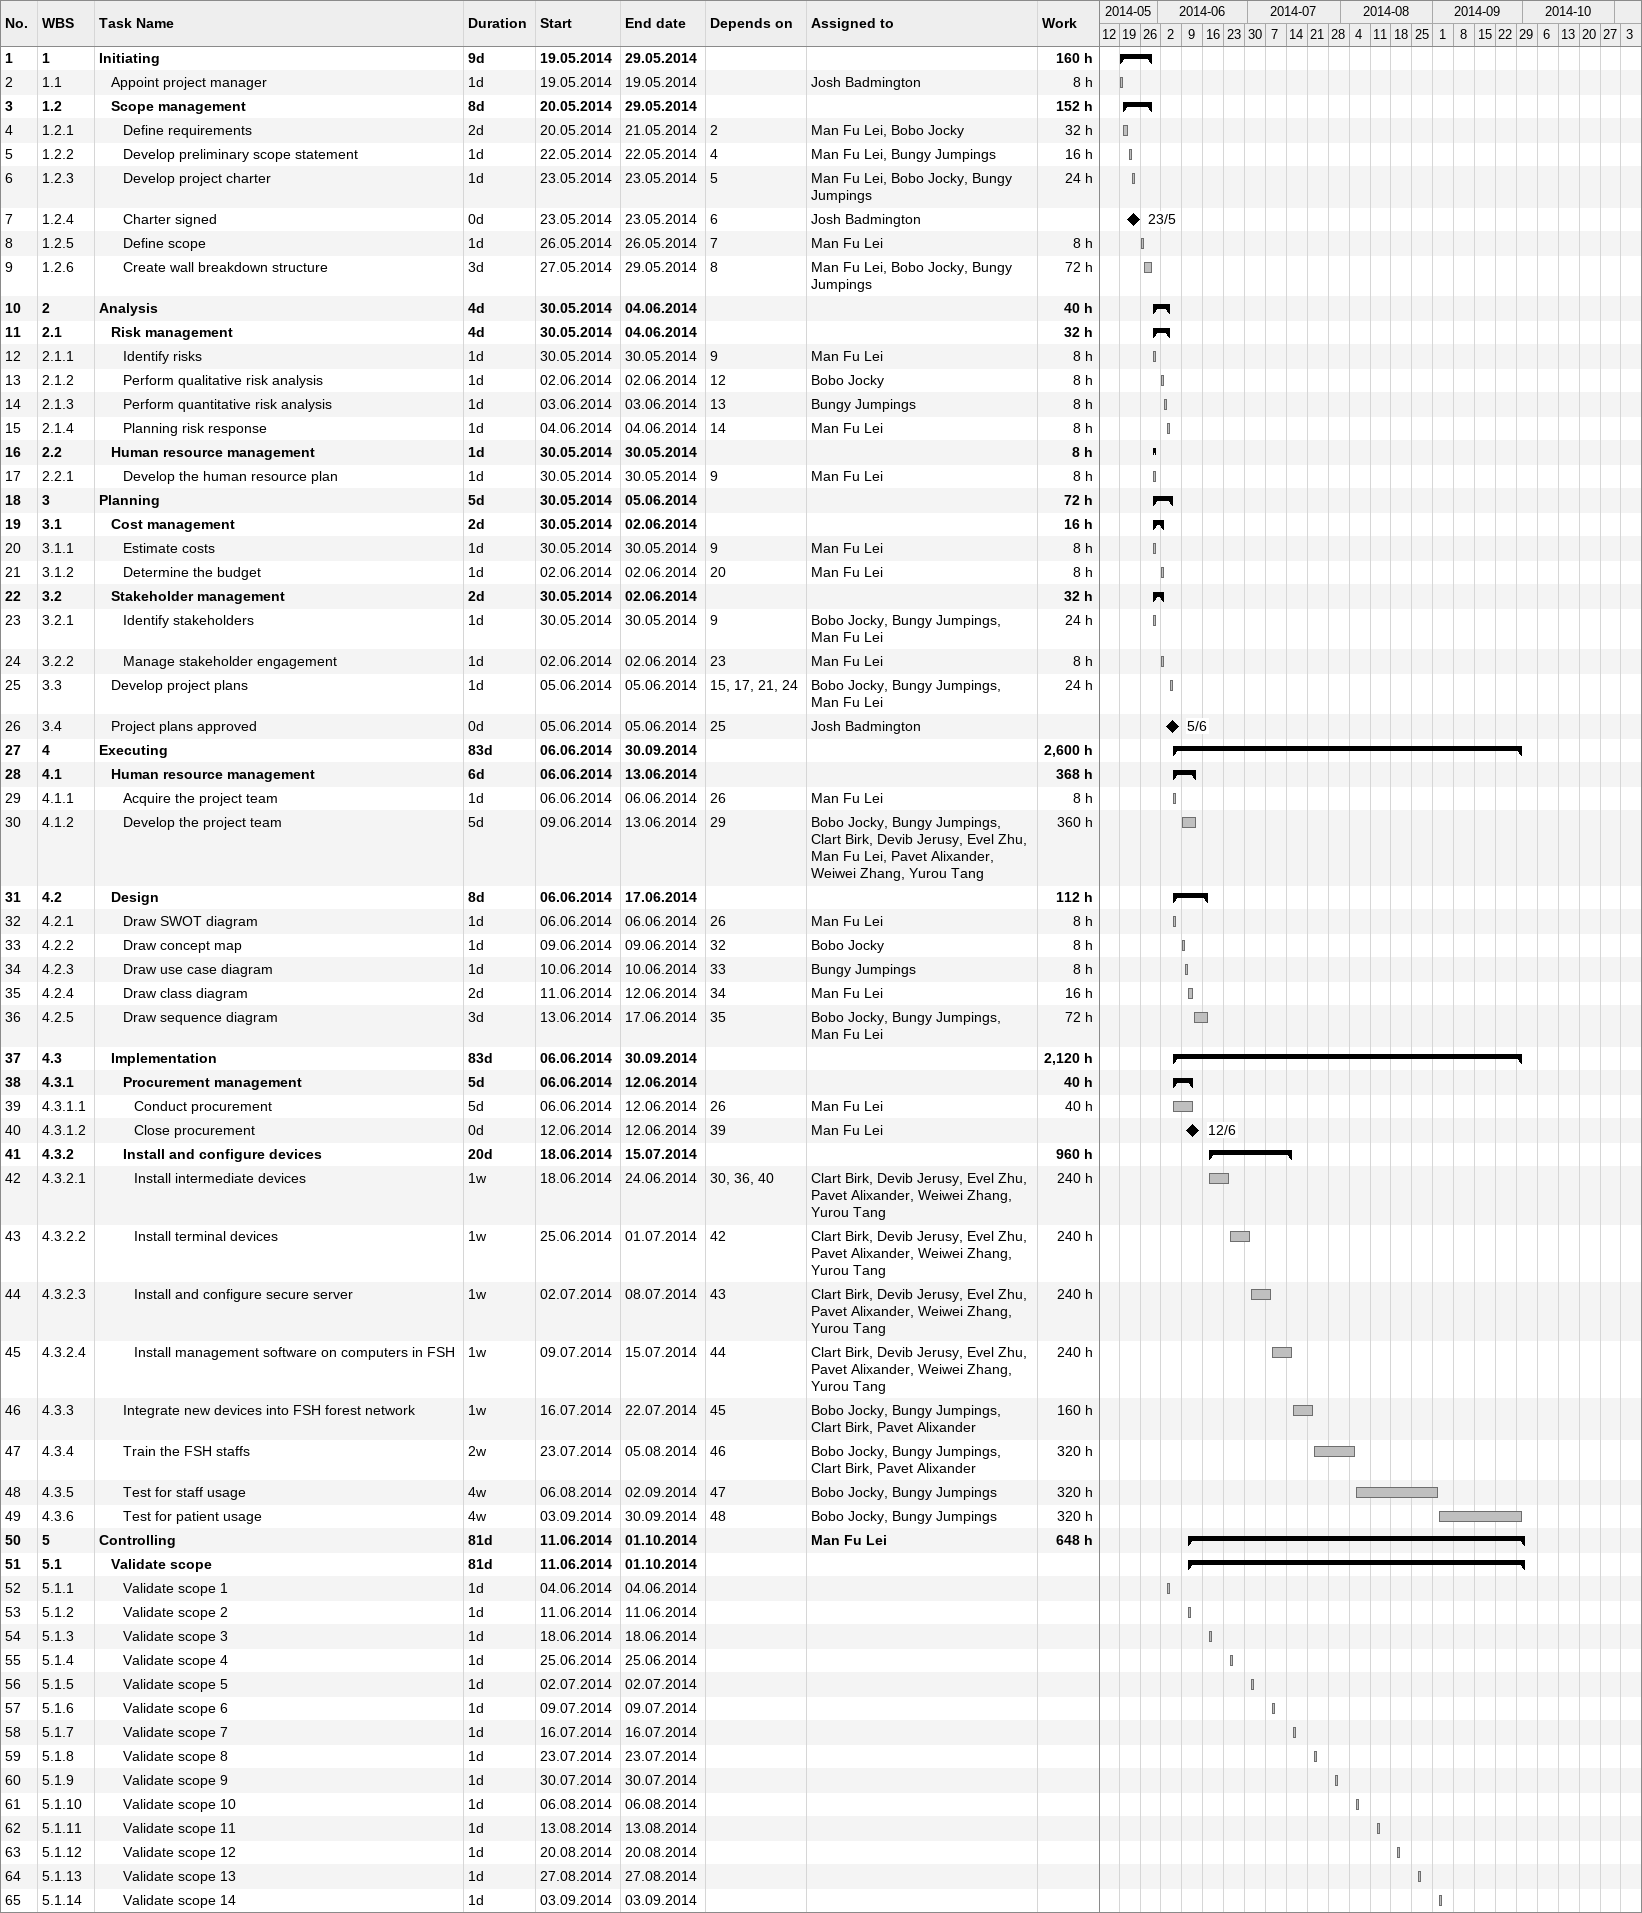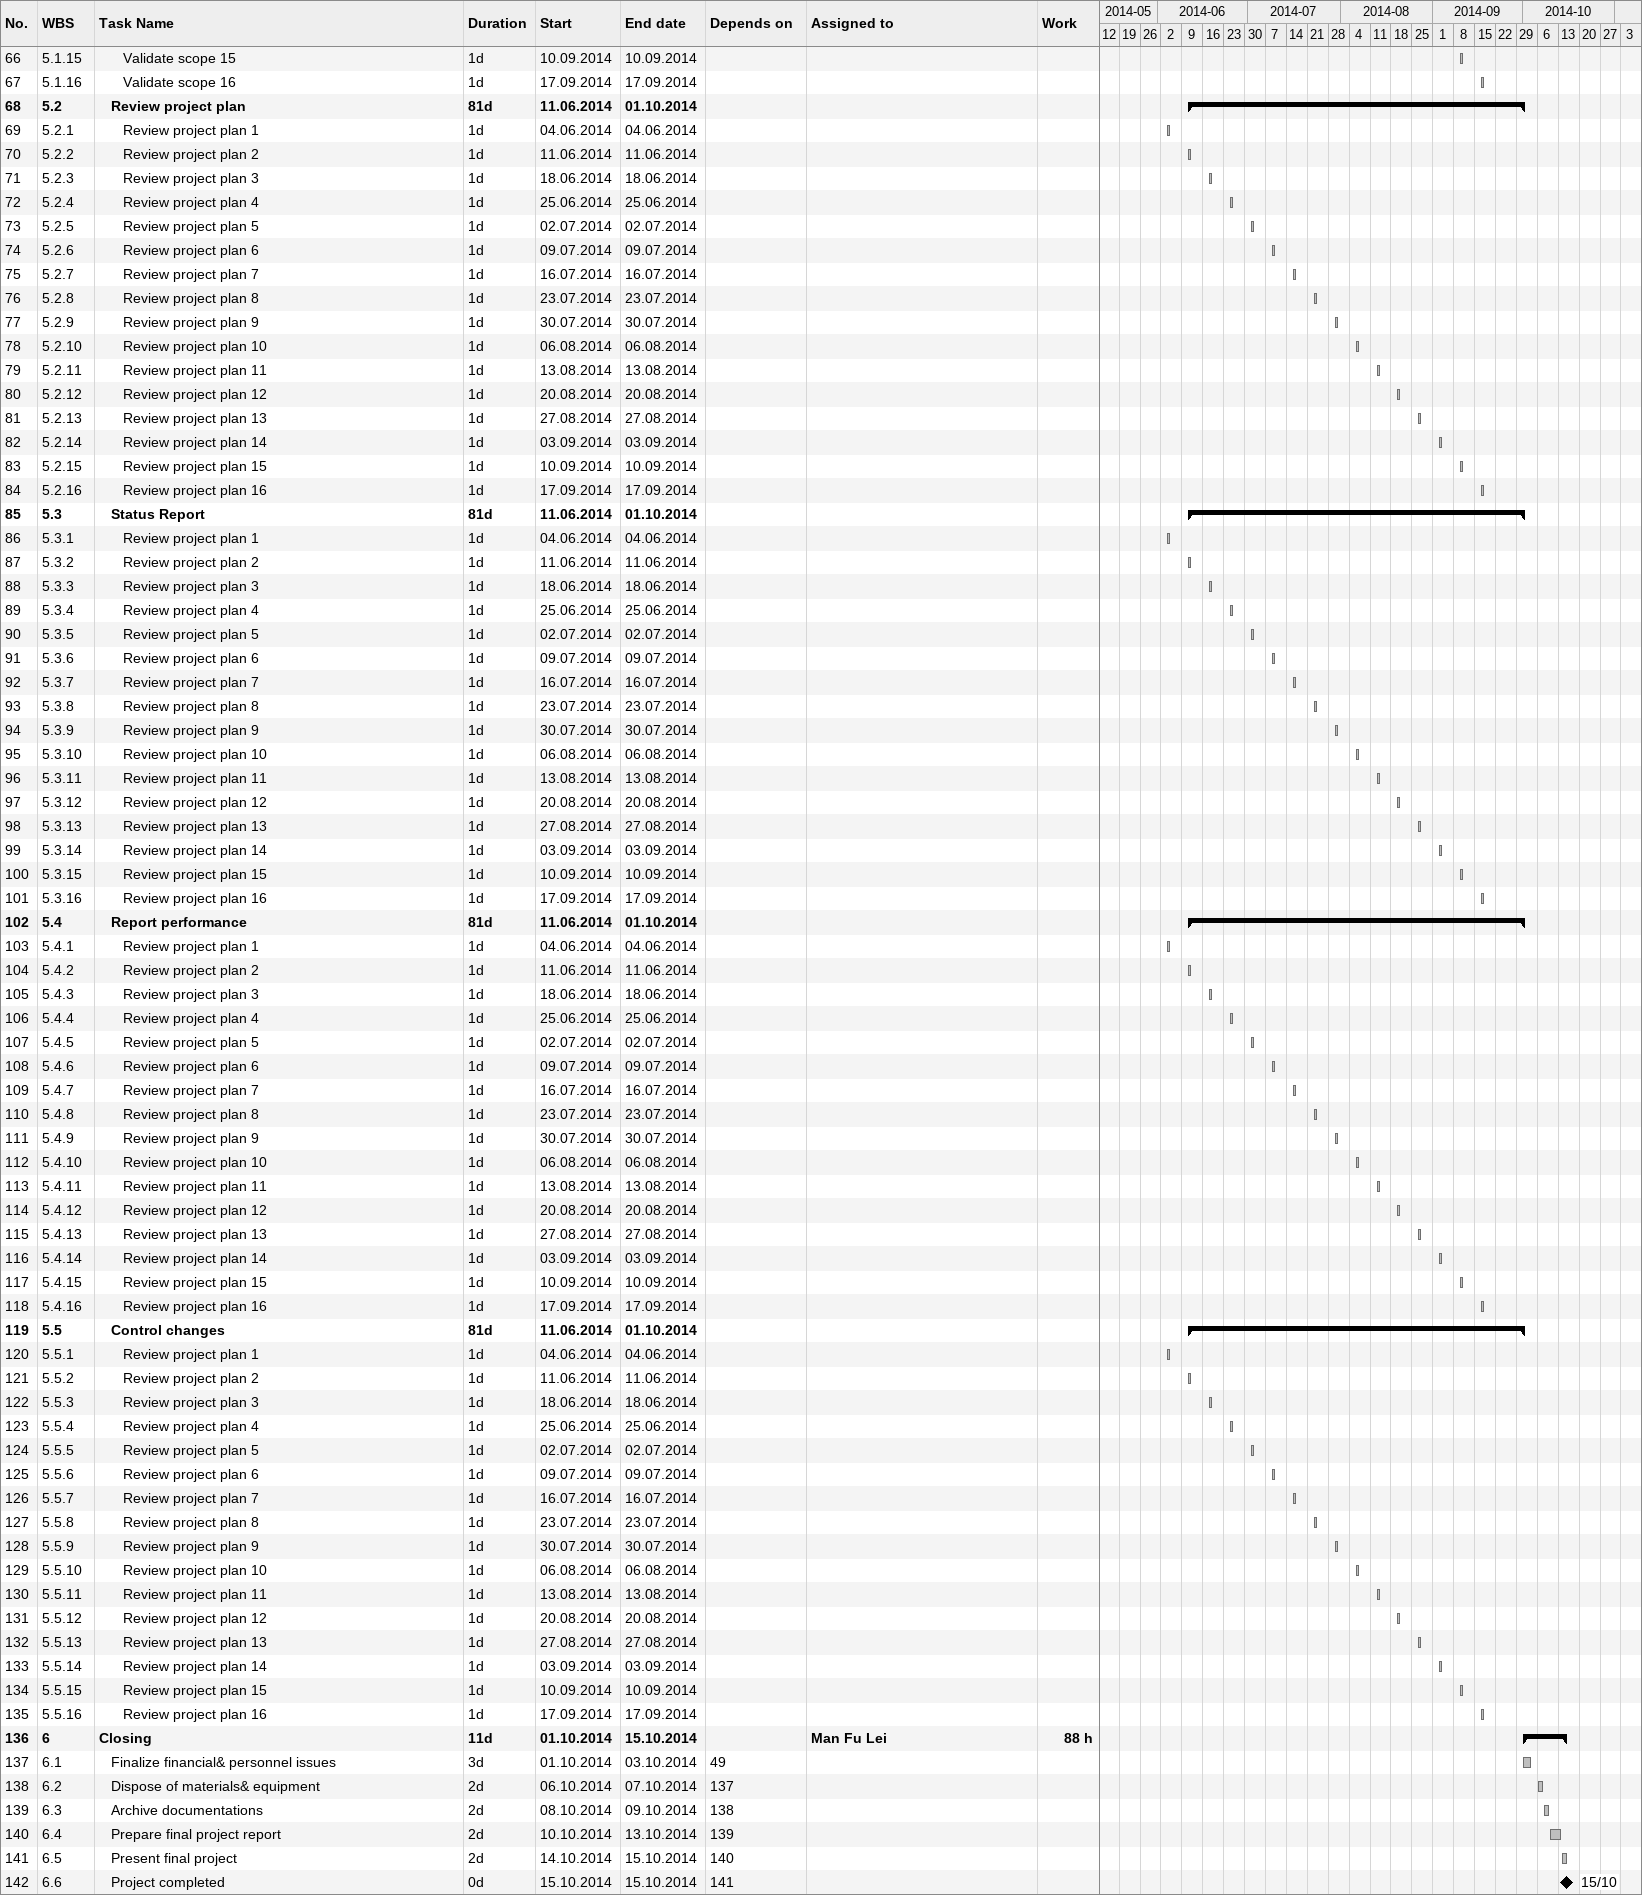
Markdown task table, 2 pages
| ID | WBS | Task | Duration | Start | Finish | Predecessors | Resources | Work (h) |
|---|---|---|---|---|---|---|---|---|
| 1 | 1 | **Initiating** | 9d | 2014-05-19 | 2014-05-29 |  |  | 160 |
| 2 | 1.1 | Appoint project manager | 1d | 2014-05-19 | 2014-05-19 |  | Josh Badmington | 8 |
| 3 | 1.2 | **Scope management** | 8d | 2014-05-20 | 2014-05-29 |  |  | 152 |
| 4 | 1.2.1 | Define requirements | 2d | 2014-05-20 | 2014-05-21 | 2 | Man Fu Lei, Bobo Jocky | 32 |
| 5 | 1.2.2 | Develop preliminary scope statement | 1d | 2014-05-22 | 2014-05-22 | 4 | Man Fu Lei, Bungy Jumpings | 16 |
| 6 | 1.2.3 | Develop project charter | 1d | 2014-05-23 | 2014-05-23 | 5 | Man Fu Lei, Bobo Jocky, Bungy Jumpings | 24 |
| 7 | 1.2.4 | Charter signed | 0d | 2014-05-23 | 2014-05-23 | 6 | Josh Badmington |  |
| 8 | 1.2.5 | Define scope | 1d | 2014-05-26 | 2014-05-26 | 7 | Man Fu Lei | 8 |
| 9 | 1.2.6 | Create wall breakdown structure | 3d | 2014-05-27 | 2014-05-29 | 8 | Man Fu Lei, Bobo Jocky, Bungy Jumpings | 72 |
| 10 | 2 | **Analysis** | 4d | 2014-05-30 | 2014-06-04 |  |  | 40 |
| 11 | 2.1 | **Risk management** | 4d | 2014-05-30 | 2014-06-04 |  |  | 32 |
| 12 | 2.1.1 | Identify risks | 1d | 2014-05-30 | 2014-05-30 | 9 | Man Fu Lei | 8 |
| 13 | 2.1.2 | Perform qualitative risk analysis | 1d | 2014-06-02 | 2014-06-02 | 12 | Bobo Jocky | 8 |
| 14 | 2.1.3 | Perform quantitative risk analysis | 1d | 2014-06-03 | 2014-06-03 | 13 | Bungy Jumpings | 8 |
| 15 | 2.1.4 | Planning risk response | 1d | 2014-06-04 | 2014-06-04 | 14 | Man Fu Lei | 8 |
| 16 | 2.2 | **Human resource management** | 1d | 2014-05-30 | 2014-05-30 |  |  | 8 |
| 17 | 2.2.1 | Develop the human resource plan | 1d | 2014-05-30 | 2014-05-30 | 9 | Man Fu Lei | 8 |
| 18 | 3 | **Planning** | 5d | 2014-05-30 | 2014-06-05 |  |  | 72 |
| 19 | 3.1 | **Cost management** | 2d | 2014-05-30 | 2014-06-02 |  |  | 16 |
| 20 | 3.1.1 | Estimate costs | 1d | 2014-05-30 | 2014-05-30 | 9 | Man Fu Lei | 8 |
| 21 | 3.1.2 | Determine the budget | 1d | 2014-06-02 | 2014-06-02 | 20 | Man Fu Lei | 8 |
| 22 | 3.2 | **Stakeholder management** | 2d | 2014-05-30 | 2014-06-02 |  |  | 32 |
| 23 | 3.2.1 | Identify stakeholders | 1d | 2014-05-30 | 2014-05-30 | 9 | Bobo Jocky, Bungy Jumpings, Man Fu Lei | 24 |
| 24 | 3.2.2 | Manage stakeholder engagement | 1d | 2014-06-02 | 2014-06-02 | 23 | Man Fu Lei | 8 |
| 25 | 3.3 | Develop project plans | 1d | 2014-06-05 | 2014-06-05 | 15, 17, 21, 24 | Bobo Jocky, Bungy Jumpings, Man Fu Lei | 24 |
| 26 | 3.4 | Project plans approved | 0d | 2014-06-05 | 2014-06-05 | 25 | Josh Badmington |  |
| 27 | 4 | **Executing** | 83d | 2014-06-06 | 2014-09-30 |  |  | 2600 |
| 28 | 4.1 | **Human resource management** | 6d | 2014-06-06 | 2014-06-13 |  |  | 368 |
| 29 | 4.1.1 | Acquire the project team | 1d | 2014-06-06 | 2014-06-06 | 26 | Man Fu Lei | 8 |
| 30 | 4.1.2 | Develop the project team | 5d | 2014-06-09 | 2014-06-13 | 29 | Bobo Jocky, Bungy Jumpings, Clart Birk, Devib Jerusy, Evel Zhu, Man Fu Lei, Pavet Alixander, Weiwei Zhang, Yurou Tang | 360 |
| 31 | 4.2 | **Design** | 8d | 2014-06-06 | 2014-06-17 |  |  | 112 |
| 32 | 4.2.1 | Draw SWOT diagram | 1d | 2014-06-06 | 2014-06-06 | 26 | Man Fu Lei | 8 |
| 33 | 4.2.2 | Draw concept map | 1d | 2014-06-09 | 2014-06-09 | 32 | Bobo Jocky | 8 |
| 34 | 4.2.3 | Draw use case diagram | 1d | 2014-06-10 | 2014-06-10 | 33 | Bungy Jumpings | 8 |
| 35 | 4.2.4 | Draw class diagram | 2d | 2014-06-11 | 2014-06-12 | 34 | Man Fu Lei | 16 |
| 36 | 4.2.5 | Draw sequence diagram | 3d | 2014-06-13 | 2014-06-17 | 35 | Bobo Jocky, Bungy Jumpings, Man Fu Lei | 72 |
| 37 | 4.3 | **Implementation** | 83d | 2014-06-06 | 2014-09-30 |  |  | 2120 |
| 38 | 4.3.1 | **Procurement management** | 5d | 2014-06-06 | 2014-06-12 |  |  | 40 |
| 39 | 4.3.1.1 | Conduct procurement | 5d | 2014-06-06 | 2014-06-12 | 26 | Man Fu Lei | 40 |
| 40 | 4.3.1.2 | Close procurement | 0d | 2014-06-12 | 2014-06-12 | 39 | Man Fu Lei |  |
| 41 | 4.3.2 | **Install and configure devices** | 20d | 2014-06-18 | 2014-07-15 |  |  | 960 |
| 42 | 4.3.2.1 | Install intermediate devices | 1w | 2014-06-18 | 2014-06-24 | 30, 36, 40 | Clart Birk, Devib Jerusy, Evel Zhu, Pavet Alixander, Weiwei Zhang, Yurou Tang | 240 |
| 43 | 4.3.2.2 | Install terminal devices | 1w | 2014-06-25 | 2014-07-01 | 42 | Clart Birk, Devib Jerusy, Evel Zhu, Pavet Alixander, Weiwei Zhang, Yurou Tang | 240 |
| 44 | 4.3.2.3 | Install and configure secure server | 1w | 2014-07-02 | 2014-07-08 | 43 | Clart Birk, Devib Jerusy, Evel Zhu, Pavet Alixander, Weiwei Zhang, Yurou Tang | 240 |
| 45 | 4.3.2.4 | Install management software on computers in FSH | 1w | 2014-07-09 | 2014-07-15 | 44 | Clart Birk, Devib Jerusy, Evel Zhu, Pavet Alixander, Weiwei Zhang, Yurou Tang | 240 |
| 46 | 4.3.3 | Integrate new devices into FSH forest network | 1w | 2014-07-16 | 2014-07-22 | 45 | Bobo Jocky, Bungy Jumpings, Clart Birk, Pavet Alixander | 160 |
| 47 | 4.3.4 | Train the FSH staffs | 2w | 2014-07-23 | 2014-08-05 | 46 | Bobo Jocky, Bungy Jumpings, Clart Birk, Pavet Alixander | 320 |
| 48 | 4.3.5 | Test for staff usage | 4w | 2014-08-06 | 2014-09-02 | 47 | Bobo Jocky, Bungy Jumpings | 320 |
| 49 | 4.3.6 | Test for patient usage | 4w | 2014-09-03 | 2014-09-30 | 48 | Bobo Jocky, Bungy Jumpings | 320 |
| 50 | 5 | **Controlling** | 81d | 2014-06-11 | 2014-10-01 |  | Man Fu Lei | 648 |
| 51 | 5.1 | **Validate scope** | 81d | 2014-06-11 | 2014-10-01 |  |  |  |
| 52 | 5.1.1 | Validate scope 1 | 1d | 2014-06-04 | 2014-06-04 |  |  |  |
| 53 | 5.1.2 | Validate scope 2 | 1d | 2014-06-11 | 2014-06-11 |  |  |  |
| 54 | 5.1.3 | Validate scope 3 | 1d | 2014-06-18 | 2014-06-18 |  |  |  |
| 55 | 5.1.4 | Validate scope 4 | 1d | 2014-06-25 | 2014-06-25 |  |  |  |
| 56 | 5.1.5 | Validate scope 5 | 1d | 2014-07-02 | 2014-07-02 |  |  |  |
| 57 | 5.1.6 | Validate scope 6 | 1d | 2014-07-09 | 2014-07-09 |  |  |  |
| 58 | 5.1.7 | Validate scope 7 | 1d | 2014-07-16 | 2014-07-16 |  |  |  |
| 59 | 5.1.8 | Validate scope 8 | 1d | 2014-07-23 | 2014-07-23 |  |  |  |
| 60 | 5.1.9 | Validate scope 9 | 1d | 2014-07-30 | 2014-07-30 |  |  |  |
| 61 | 5.1.10 | Validate scope 10 | 1d | 2014-08-06 | 2014-08-06 |  |  |  |
| 62 | 5.1.11 | Validate scope 11 | 1d | 2014-08-13 | 2014-08-13 |  |  |  |
| 63 | 5.1.12 | Validate scope 12 | 1d | 2014-08-20 | 2014-08-20 |  |  |  |
| 64 | 5.1.13 | Validate scope 13 | 1d | 2014-08-27 | 2014-08-27 |  |  |  |
| 65 | 5.1.14 | Validate scope 14 | 1d | 2014-09-03 | 2014-09-03 |  |  |  |
| 66 | 5.1.15 | Validate scope 15 | 1d | 2014-09-10 | 2014-09-10 |  |  |  |
| 67 | 5.1.16 | Validate scope 16 | 1d | 2014-09-17 | 2014-09-17 |  |  |  |
| 68 | 5.2 | **Review project plan** | 81d | 2014-06-11 | 2014-10-01 |  |  |  |
| 69 | 5.2.1 | Review project plan 1 | 1d | 2014-06-04 | 2014-06-04 |  |  |  |
| 70 | 5.2.2 | Review project plan 2 | 1d | 2014-06-11 | 2014-06-11 |  |  |  |
| 71 | 5.2.3 | Review project plan 3 | 1d | 2014-06-18 | 2014-06-18 |  |  |  |
| 72 | 5.2.4 | Review project plan 4 | 1d | 2014-06-25 | 2014-06-25 |  |  |  |
| 73 | 5.2.5 | Review project plan 5 | 1d | 2014-07-02 | 2014-07-02 |  |  |  |
| 74 | 5.2.6 | Review project plan 6 | 1d | 2014-07-09 | 2014-07-09 |  |  |  |
| 75 | 5.2.7 | Review project plan 7 | 1d | 2014-07-16 | 2014-07-16 |  |  |  |
| 76 | 5.2.8 | Review project plan 8 | 1d | 2014-07-23 | 2014-07-23 |  |  |  |
| 77 | 5.2.9 | Review project plan 9 | 1d | 2014-07-30 | 2014-07-30 |  |  |  |
| 78 | 5.2.10 | Review project plan 10 | 1d | 2014-08-06 | 2014-08-06 |  |  |  |
| 79 | 5.2.11 | Review project plan 11 | 1d | 2014-08-13 | 2014-08-13 |  |  |  |
| 80 | 5.2.12 | Review project plan 12 | 1d | 2014-08-20 | 2014-08-20 |  |  |  |
| 81 | 5.2.13 | Review project plan 13 | 1d | 2014-08-27 | 2014-08-27 |  |  |  |
| 82 | 5.2.14 | Review project plan 14 | 1d | 2014-09-03 | 2014-09-03 |  |  |  |
| 83 | 5.2.15 | Review project plan 15 | 1d | 2014-09-10 | 2014-09-10 |  |  |  |
| 84 | 5.2.16 | Review project plan 16 | 1d | 2014-09-17 | 2014-09-17 |  |  |  |
| 85 | 5.3 | **Status Report** | 81d | 2014-06-11 | 2014-10-01 |  |  |  |
| 86 | 5.3.1 | Review project plan 1 | 1d | 2014-06-04 | 2014-06-04 |  |  |  |
| 87 | 5.3.2 | Review project plan 2 | 1d | 2014-06-11 | 2014-06-11 |  |  |  |
| 88 | 5.3.3 | Review project plan 3 | 1d | 2014-06-18 | 2014-06-18 |  |  |  |
| 89 | 5.3.4 | Review project plan 4 | 1d | 2014-06-25 | 2014-06-25 |  |  |  |
| 90 | 5.3.5 | Review project plan 5 | 1d | 2014-07-02 | 2014-07-02 |  |  |  |
| 91 | 5.3.6 | Review project plan 6 | 1d | 2014-07-09 | 2014-07-09 |  |  |  |
| 92 | 5.3.7 | Review project plan 7 | 1d | 2014-07-16 | 2014-07-16 |  |  |  |
| 93 | 5.3.8 | Review project plan 8 | 1d | 2014-07-23 | 2014-07-23 |  |  |  |
| 94 | 5.3.9 | Review project plan 9 | 1d | 2014-07-30 | 2014-07-30 |  |  |  |
| 95 | 5.3.10 | Review project plan 10 | 1d | 2014-08-06 | 2014-08-06 |  |  |  |
| 96 | 5.3.11 | Review project plan 11 | 1d | 2014-08-13 | 2014-08-13 |  |  |  |
| 97 | 5.3.12 | Review project plan 12 | 1d | 2014-08-20 | 2014-08-20 |  |  |  |
| 98 | 5.3.13 | Review project plan 13 | 1d | 2014-08-27 | 2014-08-27 |  |  |  |
| 99 | 5.3.14 | Review project plan 14 | 1d | 2014-09-03 | 2014-09-03 |  |  |  |
| 100 | 5.3.15 | Review project plan 15 | 1d | 2014-09-10 | 2014-09-10 |  |  |  |
| 101 | 5.3.16 | Review project plan 16 | 1d | 2014-09-17 | 2014-09-17 |  |  |  |
| 102 | 5.4 | **Report performance** | 81d | 2014-06-11 | 2014-10-01 |  |  |  |
| 103 | 5.4.1 | Review project plan 1 | 1d | 2014-06-04 | 2014-06-04 |  |  |  |
| 104 | 5.4.2 | Review project plan 2 | 1d | 2014-06-11 | 2014-06-11 |  |  |  |
| 105 | 5.4.3 | Review project plan 3 | 1d | 2014-06-18 | 2014-06-18 |  |  |  |
| 106 | 5.4.4 | Review project plan 4 | 1d | 2014-06-25 | 2014-06-25 |  |  |  |
| 107 | 5.4.5 | Review project plan 5 | 1d | 2014-07-02 | 2014-07-02 |  |  |  |
| 108 | 5.4.6 | Review project plan 6 | 1d | 2014-07-09 | 2014-07-09 |  |  |  |
| 109 | 5.4.7 | Review project plan 7 | 1d | 2014-07-16 | 2014-07-16 |  |  |  |
| 110 | 5.4.8 | Review project plan 8 | 1d | 2014-07-23 | 2014-07-23 |  |  |  |
| 111 | 5.4.9 | Review project plan 9 | 1d | 2014-07-30 | 2014-07-30 |  |  |  |
| 112 | 5.4.10 | Review project plan 10 | 1d | 2014-08-06 | 2014-08-06 |  |  |  |
| 113 | 5.4.11 | Review project plan 11 | 1d | 2014-08-13 | 2014-08-13 |  |  |  |
| 114 | 5.4.12 | Review project plan 12 | 1d | 2014-08-20 | 2014-08-20 |  |  |  |
| 115 | 5.4.13 | Review project plan 13 | 1d | 2014-08-27 | 2014-08-27 |  |  |  |
| 116 | 5.4.14 | Review project plan 14 | 1d | 2014-09-03 | 2014-09-03 |  |  |  |
| 117 | 5.4.15 | Review project plan 15 | 1d | 2014-09-10 | 2014-09-10 |  |  |  |
| 118 | 5.4.16 | Review project plan 16 | 1d | 2014-09-17 | 2014-09-17 |  |  |  |
| 119 | 5.5 | **Control changes** | 81d | 2014-06-11 | 2014-10-01 |  |  |  |
| 120 | 5.5.1 | Review project plan 1 | 1d | 2014-06-04 | 2014-06-04 |  |  |  |
| 121 | 5.5.2 | Review project plan 2 | 1d | 2014-06-11 | 2014-06-11 |  |  |  |
| 122 | 5.5.3 | Review project plan 3 | 1d | 2014-06-18 | 2014-06-18 |  |  |  |
| 123 | 5.5.4 | Review project plan 4 | 1d | 2014-06-25 | 2014-06-25 |  |  |  |
| 124 | 5.5.5 | Review project plan 5 | 1d | 2014-07-02 | 2014-07-02 |  |  |  |
| 125 | 5.5.6 | Review project plan 6 | 1d | 2014-07-09 | 2014-07-09 |  |  |  |
| 126 | 5.5.7 | Review project plan 7 | 1d | 2014-07-16 | 2014-07-16 |  |  |  |
| 127 | 5.5.8 | Review project plan 8 | 1d | 2014-07-23 | 2014-07-23 |  |  |  |
| 128 | 5.5.9 | Review project plan 9 | 1d | 2014-07-30 | 2014-07-30 |  |  |  |
| 129 | 5.5.10 | Review project plan 10 | 1d | 2014-08-06 | 2014-08-06 |  |  |  |
| 130 | 5.5.11 | Review project plan 11 | 1d | 2014-08-13 | 2014-08-13 |  |  |  |
| 131 | 5.5.12 | Review project plan 12 | 1d | 2014-08-20 | 2014-08-20 |  |  |  |
| 132 | 5.5.13 | Review project plan 13 | 1d | 2014-08-27 | 2014-08-27 |  |  |  |
| 133 | 5.5.14 | Review project plan 14 | 1d | 2014-09-03 | 2014-09-03 |  |  |  |
| 134 | 5.5.15 | Review project plan 15 | 1d | 2014-09-10 | 2014-09-10 |  |  |  |
| 135 | 5.5.16 | Review project plan 16 | 1d | 2014-09-17 | 2014-09-17 |  |  |  |
| 136 | 6 | **Closing** | 11d | 2014-10-01 | 2014-10-15 |  | Man Fu Lei | 88 |
| 137 | 6.1 | Finalize financial& personnel issues | 3d | 2014-10-01 | 2014-10-03 | 49 |  |  |
| 138 | 6.2 | Dispose of materials& equipment | 2d | 2014-10-06 | 2014-10-07 | 137 |  |  |
| 139 | 6.3 | Archive documentations | 2d | 2014-10-08 | 2014-10-09 | 138 |  |  |
| 140 | 6.4 | Prepare final project report | 2d | 2014-10-10 | 2014-10-13 | 139 |  |  |
| 141 | 6.5 | Present final project | 2d | 2014-10-14 | 2014-10-15 | 140 |  |  |
| 142 | 6.6 | Project completed | 0d | 2014-10-15 | 2014-10-15 | 141 |  |  |
